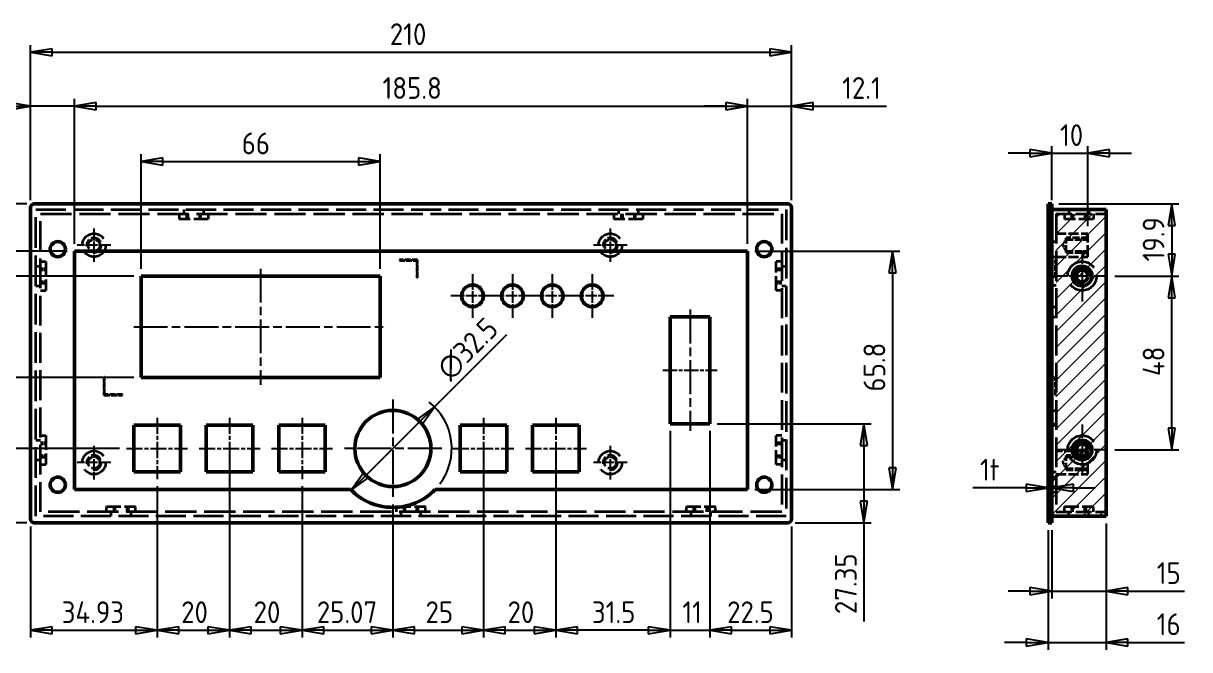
# Model space of a CAD drawing. Header units: millimetres. Extents: x 0 to 840, y 0 to 594.
# Drawn here: x 163.9 to 485.8, y 226.4 to 399.3 of the extents above; entities that cross this region are included whole.
import ezdxf

# ---------------------------------------------------------------- set-up
doc = ezdxf.new("R2010")
doc.units = ezdxf.units.MM
doc.header["$LTSCALE"] = 2
doc.linetypes.add('CHAIN', pattern=[0.3543, 0.2362, -0.0295, 0.0591, -0.0295])
doc.linetypes.add('DASHED', pattern=[0.2067, 0.1654, -0.0413])
doc.layers.get('0').update_dxf_attribs({"lineweight": 25})
for name, color, linetype, lineweight in [('가려진 것(ISO)', 5, 'DASHED', 35), ('가시적인 것(ISO)', 7, 'Continuous', 50), ('가시적인 좁은 것(ISO)', 1, 'Continuous', 35), ('스케치 형상(ISO)', 7, 'Continuous', 25), ('중심 표식(ISO)', 1, 'Continuous', 25), ('중심선(ISO)', 1, 'Continuous', 25), ('치수(ISO)', 7, 'Continuous', 25), ('해치(ISO)', 1, 'Continuous', 18)]:
    doc.layers.add(name, color=color, linetype=linetype, lineweight=lineweight)
doc.styles.add('ISO ProportionalPSTEK', font='isocp.shx')
doc.dimstyles.new('PSTEK', dxfattribs={"dimscale": 2, "dimtxt": 3, "dimasz": 3, "dimexe": 1, "dimexo": 1, "dimgap": 1, "dimtad": 1, "dimrnd": 1e-08, "dimdsep": 46, "dimtxsty": 'ISO ProportionalPSTEK', "dimblk": 'Filled-1', "dimcen": 0.09, "dimdle": 10, "dimclrd": 3, "dimclre": 3, "dimclrt": 1, "dimadec": 1, "dimazin": 2, "dimtfac": 1, "dimtmove": 0, "dimatfit": 3, "dimfxl": 0, "dimtolj": 1, "dimlwd": -1, "dimlwe": -1, "dimarcsym": 0})

# ---------------------------------------------------------------- blocks, each defined once
blk = doc.blocks.new('Filled-1')
at = {"color": 0}
for p, q in [((0, 0), (-1, 0.167)), ((-1, 0.167), (-1, -0.167)), ((-1, 0), (0, 0)), ((-1, -0.167), (0, 0))]:
    blk.add_line(p, q, dxfattribs=at)
at = {"color": 0, "flags": 128}
blk.add_lwpolyline([(-1, -0.167), (0, 0)], dxfattribs=at)
at = {"color": 0}
blk.add_solid([(-1, -0.167), (0, 0), (-1, 0.167), (-1, -0.167)], dxfattribs=at)
blk = doc.blocks.new('*D15')
at = {"layer": 'Defpoints', "color": 0}
for p in [(375.93, 391.26), (165.93, 348.42), (375.93, 348.42)]:
    blk.add_point(p, dxfattribs=at)
at = {"layer": '치수(ISO)', "color": 3}
for p, q in [((165.93, 350.42), (165.93, 393.26)), ((375.93, 350.42), (375.93, 393.26)), ((171.93, 391.26), (369.93, 391.26))]:
    blk.add_line(p, q, dxfattribs=at)
at = {"layer": '치수(ISO)', "color": 3, "xscale": 6, "yscale": 6, "zscale": 6, "rotation": 180}
blk.add_blockref('Filled-1', (165.93, 391.26), dxfattribs=at)
at = {"layer": '치수(ISO)', "color": 3, "xscale": 6, "yscale": 6, "zscale": 6}
blk.add_blockref('Filled-1', (375.93, 391.26), dxfattribs=at)
at = {"layer": '치수(ISO)', "color": 1, "insert": (265.1, 399.26), "char_height": 6, "attachment_point": 1, "style": 'ISO ProportionalPSTEK'}
blk.add_mtext('\\A1;210', dxfattribs=at)
blk = doc.blocks.new('*D16')
at = {"layer": 'Defpoints', "color": 0}
for p in [(363.83, 376.42), (178.03, 336.42), (363.83, 336.42)]:
    blk.add_point(p, dxfattribs=at)
at = {"layer": '치수(ISO)', "color": 3}
for p, q in [((178.03, 338.42), (178.03, 378.42)), ((363.83, 338.42), (363.83, 378.42)), ((184.03, 376.42), (357.83, 376.42))]:
    blk.add_line(p, q, dxfattribs=at)
at = {"layer": '치수(ISO)', "color": 3, "xscale": 6, "yscale": 6, "zscale": 6, "rotation": 180}
blk.add_blockref('Filled-1', (178.03, 376.42), dxfattribs=at)
at = {"layer": '치수(ISO)', "color": 3, "xscale": 6, "yscale": 6, "zscale": 6}
blk.add_blockref('Filled-1', (363.83, 376.42), dxfattribs=at)
at = {"layer": '치수(ISO)', "color": 1, "insert": (263.08, 384.42), "char_height": 6, "attachment_point": 1, "style": 'ISO ProportionalPSTEK'}
blk.add_mtext('\\A1;185.8', dxfattribs=at)
blk = doc.blocks.new('*D17')
at = {"layer": 'Defpoints', "color": 0}
for p in [(363.83, 336.42), (363.83, 270.62), (403.83, 270.62)]:
    blk.add_point(p, dxfattribs=at)
at = {"layer": '치수(ISO)', "color": 3}
for p, q in [((365.83, 336.42), (405.83, 336.42)), ((403.83, 330.42), (403.83, 276.62)), ((365.83, 270.62), (405.83, 270.62))]:
    blk.add_line(p, q, dxfattribs=at)
at = {"layer": '치수(ISO)', "color": 3, "xscale": 6, "yscale": 6, "zscale": 6}
for p, rotation in [((403.83, 336.42), 90), ((403.83, 270.62), 270)]:
    blk.add_blockref('Filled-1', p, dxfattribs=dict(at, rotation=rotation))
at = {"layer": '치수(ISO)', "color": 1, "insert": (395.83, 297.64), "char_height": 6, "attachment_point": 1, "rotation": 90, "style": 'ISO ProportionalPSTEK'}
blk.add_mtext('\\A1;65.8', dxfattribs=at)
blk = doc.blocks.new('*D18')
at = {"layer": 'Defpoints', "color": 0}
for p in [(262.43, 361.12), (196.43, 329.52), (262.43, 329.52)]:
    blk.add_point(p, dxfattribs=at)
at = {"layer": '치수(ISO)', "color": 3}
for p, q in [((196.43, 331.52), (196.43, 363.12)), ((202.43, 361.12), (256.43, 361.12)), ((262.43, 331.52), (262.43, 363.12))]:
    blk.add_line(p, q, dxfattribs=at)
at = {"layer": '치수(ISO)', "color": 3, "xscale": 6, "yscale": 6, "zscale": 6, "rotation": 180}
blk.add_blockref('Filled-1', (196.43, 361.12), dxfattribs=at)
at = {"layer": '치수(ISO)', "color": 3, "xscale": 6, "yscale": 6, "zscale": 6}
blk.add_blockref('Filled-1', (262.43, 361.12), dxfattribs=at)
at = {"layer": '치수(ISO)', "color": 1, "insert": (224.21, 369.12), "char_height": 6, "attachment_point": 1, "style": 'ISO ProportionalPSTEK'}
blk.add_mtext('\\A1;66', dxfattribs=at)
blk = doc.blocks.new('*D19')
at = {"layer": 'Defpoints', "color": 0}
for p in [(196.43, 329.52), (149.06, 301.52), (196.43, 301.52)]:
    blk.add_point(p, dxfattribs=at)
at = {"layer": '치수(ISO)', "color": 3}
for p, q in [((194.43, 329.52), (147.06, 329.52)), ((149.06, 323.52), (149.06, 307.52)), ((194.43, 301.52), (147.06, 301.52))]:
    blk.add_line(p, q, dxfattribs=at)
at = {"layer": '치수(ISO)', "color": 3, "xscale": 6, "yscale": 6, "zscale": 6}
for p, rotation in [((149.06, 329.52), 90), ((149.06, 301.52), 270)]:
    blk.add_blockref('Filled-1', p, dxfattribs=dict(at, rotation=rotation))
at = {"layer": '치수(ISO)', "color": 1, "insert": (141.06, 312.15), "char_height": 6, "attachment_point": 1, "rotation": 90, "style": 'ISO ProportionalPSTEK'}
blk.add_mtext('\\A1;28', dxfattribs=at)
blk = doc.blocks.new('*D20')
at = {"layer": 'Defpoints', "color": 0}
for p in [(149.32, 336.42), (178.03, 336.42), (196.43, 329.52)]:
    blk.add_point(p, dxfattribs=at)
at = {"layer": '치수(ISO)', "color": 3}
for p, q in [((149.32, 342.42), (149.32, 348.42)), ((176.03, 336.42), (147.32, 336.42)), ((149.32, 329.52), (149.32, 336.42)), ((194.43, 329.52), (147.32, 329.52)), ((149.32, 323.52), (149.32, 317.52))]:
    blk.add_line(p, q, dxfattribs=at)
at = {"layer": '치수(ISO)', "color": 3, "xscale": 6, "yscale": 6, "zscale": 6}
for p, rotation in [((149.32, 336.42), 270), ((149.32, 329.52), 90)]:
    blk.add_blockref('Filled-1', p, dxfattribs=dict(at, rotation=rotation))
at = {"layer": '치수(ISO)', "color": 1, "insert": (141.32, 328.38), "char_height": 6, "attachment_point": 1, "rotation": 90, "style": 'ISO ProportionalPSTEK'}
blk.add_mtext('\\A1;6.9', dxfattribs=at)
blk = doc.blocks.new('*D21')
at = {"layer": 'Defpoints', "color": 0}
for p in [(149.32, 349.42), (166.93, 349.42), (178.03, 336.42)]:
    blk.add_point(p, dxfattribs=at)
at = {"layer": '치수(ISO)', "color": 3}
for p, q in [((149.32, 355.42), (149.32, 371.07)), ((164.93, 349.42), (147.32, 349.42)), ((149.32, 336.42), (149.32, 349.42)), ((176.03, 336.42), (147.32, 336.42)), ((149.32, 330.42), (149.32, 324.42))]:
    blk.add_line(p, q, dxfattribs=at)
at = {"layer": '치수(ISO)', "color": 3, "xscale": 6, "yscale": 6, "zscale": 6}
for p, rotation in [((149.32, 349.42), 270), ((149.32, 336.42), 90)]:
    blk.add_blockref('Filled-1', p, dxfattribs=dict(at, rotation=rotation))
at = {"layer": '치수(ISO)', "color": 1, "insert": (141.32, 363.42), "char_height": 6, "attachment_point": 1, "rotation": 90, "style": 'ISO ProportionalPSTEK'}
blk.add_mtext('\\A1;13', dxfattribs=at)
blk = doc.blocks.new('*D22')
at = {"layer": 'Defpoints', "color": 0}
for p in [(375.93, 376.42), (375.93, 348.42), (363.83, 336.42)]:
    blk.add_point(p, dxfattribs=at)
at = {"layer": '치수(ISO)', "color": 3}
for p, q in [((363.83, 338.42), (363.83, 378.42)), ((375.93, 350.42), (375.93, 378.42)), ((357.83, 376.42), (351.83, 376.42)), ((363.83, 376.42), (375.93, 376.42)), ((381.93, 376.42), (402.13, 376.42))]:
    blk.add_line(p, q, dxfattribs=at)
at = {"layer": '치수(ISO)', "color": 3, "xscale": 6, "yscale": 6, "zscale": 6}
blk.add_blockref('Filled-1', (363.83, 376.42), dxfattribs=at)
at = {"layer": '치수(ISO)', "color": 3, "xscale": 6, "yscale": 6, "zscale": 6, "rotation": 180}
blk.add_blockref('Filled-1', (375.93, 376.42), dxfattribs=at)
at = {"layer": '치수(ISO)', "color": 1, "insert": (389.93, 384.42), "char_height": 6, "attachment_point": 1, "style": 'ISO ProportionalPSTEK'}
blk.add_mtext('\\A1;12.1', dxfattribs=at)
blk = doc.blocks.new('*D23')
at = {"layer": 'Defpoints', "color": 0}
for p in [(165.93, 376.42), (165.93, 348.42), (178.03, 336.42)]:
    blk.add_point(p, dxfattribs=at)
at = {"layer": '치수(ISO)', "color": 3}
for p, q in [((165.93, 350.42), (165.93, 378.42)), ((178.03, 338.42), (178.03, 378.42)), ((159.93, 376.42), (139.73, 376.42)), ((178.03, 376.42), (165.93, 376.42)), ((184.03, 376.42), (190.03, 376.42))]:
    blk.add_line(p, q, dxfattribs=at)
at = {"layer": '치수(ISO)', "color": 3, "xscale": 6, "yscale": 6, "zscale": 6}
blk.add_blockref('Filled-1', (165.93, 376.42), dxfattribs=at)
at = {"layer": '치수(ISO)', "color": 3, "xscale": 6, "yscale": 6, "zscale": 6, "rotation": 180}
blk.add_blockref('Filled-1', (178.03, 376.42), dxfattribs=at)
at = {"layer": '치수(ISO)', "color": 1, "insert": (141.73, 384.42), "char_height": 6, "attachment_point": 1, "style": 'ISO ProportionalPSTEK'}
blk.add_mtext('\\A1;12.1', dxfattribs=at)
blk = doc.blocks.new('*D24')
at = {"layer": 'Defpoints', "color": 0}
for p in [(342.43, 288.77), (353.43, 288.77), (353.43, 231.74)]:
    blk.add_point(p, dxfattribs=at)
at = {"layer": '치수(ISO)', "color": 3}
for p, q in [((342.43, 286.77), (342.43, 229.74)), ((353.43, 286.77), (353.43, 229.74)), ((336.43, 231.74), (330.43, 231.74)), ((342.43, 231.74), (353.43, 231.74)), ((359.43, 231.74), (365.43, 231.74))]:
    blk.add_line(p, q, dxfattribs=at)
at = {"layer": '치수(ISO)', "color": 3, "xscale": 6, "yscale": 6, "zscale": 6}
blk.add_blockref('Filled-1', (342.43, 231.74), dxfattribs=at)
at = {"layer": '치수(ISO)', "color": 3, "xscale": 6, "yscale": 6, "zscale": 6, "rotation": 180}
blk.add_blockref('Filled-1', (353.43, 231.74), dxfattribs=at)
at = {"layer": '치수(ISO)', "color": 1, "insert": (345.83, 239.74), "char_height": 6, "attachment_point": 1, "style": 'ISO ProportionalPSTEK'}
blk.add_mtext('\\A1;11', dxfattribs=at)
blk = doc.blocks.new('*D25')
at = {"layer": 'Defpoints', "color": 0}
for p in [(353.43, 288.77), (375.93, 262.42), (375.93, 231.74)]:
    blk.add_point(p, dxfattribs=at)
at = {"layer": '치수(ISO)', "color": 3}
for p, q in [((353.43, 286.77), (353.43, 229.74)), ((375.93, 260.42), (375.93, 229.74)), ((359.43, 231.74), (369.93, 231.74))]:
    blk.add_line(p, q, dxfattribs=at)
at = {"layer": '치수(ISO)', "color": 3, "xscale": 6, "yscale": 6, "zscale": 6, "rotation": 180}
blk.add_blockref('Filled-1', (353.43, 231.74), dxfattribs=at)
at = {"layer": '치수(ISO)', "color": 3, "xscale": 6, "yscale": 6, "zscale": 6}
blk.add_blockref('Filled-1', (375.93, 231.74), dxfattribs=at)
at = {"layer": '치수(ISO)', "color": 1, "insert": (358.18, 239.74), "char_height": 6, "attachment_point": 1, "style": 'ISO ProportionalPSTEK'}
blk.add_mtext('\\A1;22.5', dxfattribs=at)
blk = doc.blocks.new('*D26')
at = {"layer": 'Defpoints', "color": 0}
for p in [(353.43, 288.77), (374.93, 261.42), (395.94, 261.42)]:
    blk.add_point(p, dxfattribs=at)
at = {"layer": '치수(ISO)', "color": 3}
for p, q in [((355.43, 288.77), (397.94, 288.77)), ((395.94, 282.77), (395.94, 267.42)), ((376.93, 261.42), (397.94, 261.42)), ((395.94, 261.42), (395.94, 234.22))]:
    blk.add_line(p, q, dxfattribs=at)
at = {"layer": '치수(ISO)', "color": 3, "xscale": 6, "yscale": 6, "zscale": 6}
for p, rotation in [((395.94, 288.77), 90), ((395.94, 261.42), 270)]:
    blk.add_blockref('Filled-1', p, dxfattribs=dict(at, rotation=rotation))
at = {"layer": '치수(ISO)', "color": 1, "insert": (387.94, 236.22), "char_height": 6, "attachment_point": 1, "rotation": 90, "style": 'ISO ProportionalPSTEK'}
blk.add_mtext('\\A1;27.35', dxfattribs=at)
blk = doc.blocks.new('*D27')
at = {"layer": 'Defpoints', "color": 0}
for p in [(200.86, 273.5), (165.93, 262.42), (200.86, 231.74)]:
    blk.add_point(p, dxfattribs=at)
at = {"layer": '치수(ISO)', "color": 3}
for p, q in [((200.86, 271.5), (200.86, 229.74)), ((165.93, 260.42), (165.93, 229.74)), ((171.93, 231.74), (194.86, 231.74))]:
    blk.add_line(p, q, dxfattribs=at)
at = {"layer": '치수(ISO)', "color": 3, "xscale": 6, "yscale": 6, "zscale": 6, "rotation": 180}
blk.add_blockref('Filled-1', (165.93, 231.74), dxfattribs=at)
at = {"layer": '치수(ISO)', "color": 3, "xscale": 6, "yscale": 6, "zscale": 6}
blk.add_blockref('Filled-1', (200.86, 231.74), dxfattribs=at)
at = {"layer": '치수(ISO)', "color": 1, "insert": (174.54, 239.74), "char_height": 6, "attachment_point": 1, "style": 'ISO ProportionalPSTEK'}
blk.add_mtext('\\A1;34.93', dxfattribs=at)
blk = doc.blocks.new('*D28')
at = {"layer": 'Defpoints', "color": 0}
for p in [(220.86, 281.92), (200.86, 273.5), (220.86, 231.74)]:
    blk.add_point(p, dxfattribs=at)
at = {"layer": '치수(ISO)', "color": 3}
for p, q in [((220.86, 279.92), (220.86, 229.74)), ((200.86, 271.5), (200.86, 229.74)), ((206.86, 231.74), (214.86, 231.74))]:
    blk.add_line(p, q, dxfattribs=at)
at = {"layer": '치수(ISO)', "color": 3, "xscale": 6, "yscale": 6, "zscale": 6, "rotation": 180}
blk.add_blockref('Filled-1', (200.86, 231.74), dxfattribs=at)
at = {"layer": '치수(ISO)', "color": 3, "xscale": 6, "yscale": 6, "zscale": 6}
blk.add_blockref('Filled-1', (220.86, 231.74), dxfattribs=at)
at = {"layer": '치수(ISO)', "color": 1, "insert": (207.51, 239.74), "char_height": 6, "attachment_point": 1, "style": 'ISO ProportionalPSTEK'}
blk.add_mtext('\\A1;20', dxfattribs=at)
blk = doc.blocks.new('*D29')
at = {"layer": 'Defpoints', "color": 0}
for p in [(220.86, 281.92), (240.86, 273.5), (240.86, 231.74)]:
    blk.add_point(p, dxfattribs=at)
at = {"layer": '치수(ISO)', "color": 3}
for p, q in [((220.86, 279.92), (220.86, 229.74)), ((240.86, 271.5), (240.86, 229.74)), ((226.86, 231.74), (234.86, 231.74))]:
    blk.add_line(p, q, dxfattribs=at)
at = {"layer": '치수(ISO)', "color": 3, "xscale": 6, "yscale": 6, "zscale": 6, "rotation": 180}
blk.add_blockref('Filled-1', (220.86, 231.74), dxfattribs=at)
at = {"layer": '치수(ISO)', "color": 3, "xscale": 6, "yscale": 6, "zscale": 6}
blk.add_blockref('Filled-1', (240.86, 231.74), dxfattribs=at)
at = {"layer": '치수(ISO)', "color": 1, "insert": (227.51, 239.74), "char_height": 6, "attachment_point": 1, "style": 'ISO ProportionalPSTEK'}
blk.add_mtext('\\A1;20', dxfattribs=at)
blk = doc.blocks.new('*D30')
at = {"layer": 'Defpoints', "color": 0}
for p in [(240.86, 273.5), (265.93, 268.42), (265.93, 231.74)]:
    blk.add_point(p, dxfattribs=at)
at = {"layer": '치수(ISO)', "color": 3}
for p, q in [((240.86, 271.5), (240.86, 229.74)), ((265.93, 266.42), (265.93, 229.74)), ((246.86, 231.74), (259.93, 231.74))]:
    blk.add_line(p, q, dxfattribs=at)
at = {"layer": '치수(ISO)', "color": 3, "xscale": 6, "yscale": 6, "zscale": 6, "rotation": 180}
blk.add_blockref('Filled-1', (240.86, 231.74), dxfattribs=at)
at = {"layer": '치수(ISO)', "color": 3, "xscale": 6, "yscale": 6, "zscale": 6}
blk.add_blockref('Filled-1', (265.93, 231.74), dxfattribs=at)
at = {"layer": '치수(ISO)', "color": 1, "insert": (244.94, 239.74), "char_height": 6, "attachment_point": 1, "style": 'ISO ProportionalPSTEK'}
blk.add_mtext('\\A1;25.07', dxfattribs=at)
blk = doc.blocks.new('*D31')
at = {"layer": 'Defpoints', "color": 0}
for p in [(290.93, 281.92), (265.93, 268.42), (290.93, 231.74)]:
    blk.add_point(p, dxfattribs=at)
at = {"layer": '치수(ISO)', "color": 3}
for p, q in [((290.93, 279.92), (290.93, 229.74)), ((265.93, 266.42), (265.93, 229.74)), ((271.93, 231.74), (284.93, 231.74))]:
    blk.add_line(p, q, dxfattribs=at)
at = {"layer": '치수(ISO)', "color": 3, "xscale": 6, "yscale": 6, "zscale": 6, "rotation": 180}
blk.add_blockref('Filled-1', (265.93, 231.74), dxfattribs=at)
at = {"layer": '치수(ISO)', "color": 3, "xscale": 6, "yscale": 6, "zscale": 6}
blk.add_blockref('Filled-1', (290.93, 231.74), dxfattribs=at)
at = {"layer": '치수(ISO)', "color": 1, "insert": (274.95, 239.74), "char_height": 6, "attachment_point": 1, "style": 'ISO ProportionalPSTEK'}
blk.add_mtext('\\A1;25', dxfattribs=at)
blk = doc.blocks.new('*D32')
at = {"layer": 'Defpoints', "color": 0}
for p in [(290.93, 281.92), (310.93, 281.92), (310.93, 231.74)]:
    blk.add_point(p, dxfattribs=at)
at = {"layer": '치수(ISO)', "color": 3}
for p, q in [((290.93, 279.92), (290.93, 229.74)), ((310.93, 279.92), (310.93, 229.74)), ((296.93, 231.74), (304.93, 231.74))]:
    blk.add_line(p, q, dxfattribs=at)
at = {"layer": '치수(ISO)', "color": 3, "xscale": 6, "yscale": 6, "zscale": 6, "rotation": 180}
blk.add_blockref('Filled-1', (290.93, 231.74), dxfattribs=at)
at = {"layer": '치수(ISO)', "color": 3, "xscale": 6, "yscale": 6, "zscale": 6}
blk.add_blockref('Filled-1', (310.93, 231.74), dxfattribs=at)
at = {"layer": '치수(ISO)', "color": 1, "insert": (297.58, 239.74), "char_height": 6, "attachment_point": 1, "style": 'ISO ProportionalPSTEK'}
blk.add_mtext('\\A1;20', dxfattribs=at)
blk = doc.blocks.new('*D33')
at = {"layer": 'Defpoints', "color": 0}
for p in [(149.06, 281.92), (192.44, 281.92), (166.93, 261.42)]:
    blk.add_point(p, dxfattribs=at)
at = {"layer": '치수(ISO)', "color": 3}
for p, q in [((190.44, 281.92), (147.06, 281.92)), ((149.06, 267.42), (149.06, 275.92)), ((164.93, 261.42), (147.06, 261.42))]:
    blk.add_line(p, q, dxfattribs=at)
at = {"layer": '치수(ISO)', "color": 3, "xscale": 6, "yscale": 6, "zscale": 6}
for p, rotation in [((149.06, 281.92), 90), ((149.06, 261.42), 270)]:
    blk.add_blockref('Filled-1', p, dxfattribs=dict(at, rotation=rotation))
at = {"layer": '치수(ISO)', "color": 1, "insert": (141.06, 265.17), "char_height": 6, "attachment_point": 1, "rotation": 90, "style": 'ISO ProportionalPSTEK'}
blk.add_mtext('\\A1;20.5', dxfattribs=at)
blk = doc.blocks.new('*D52')
at = {"layer": 'Defpoints', "color": 0}
for p in [(457.75, 363.4), (447.75, 348.42), (457.75, 341.25)]:
    blk.add_point(p, dxfattribs=at)
at = {"layer": '치수(ISO)', "color": 3}
for p, q in [((447.75, 350.42), (447.75, 365.4)), ((457.75, 343.25), (457.75, 365.4)), ((441.75, 363.4), (435.75, 363.4)), ((447.75, 363.4), (457.75, 363.4)), ((463.75, 363.4), (469.75, 363.4))]:
    blk.add_line(p, q, dxfattribs=at)
at = {"layer": '치수(ISO)', "color": 3, "xscale": 6, "yscale": 6, "zscale": 6}
blk.add_blockref('Filled-1', (447.75, 363.4), dxfattribs=at)
at = {"layer": '치수(ISO)', "color": 3, "xscale": 6, "yscale": 6, "zscale": 6, "rotation": 180}
blk.add_blockref('Filled-1', (457.75, 363.4), dxfattribs=at)
at = {"layer": '치수(ISO)', "color": 1, "insert": (450.05, 371.4), "char_height": 6, "attachment_point": 1, "style": 'ISO ProportionalPSTEK'}
blk.add_mtext('\\A1;10', dxfattribs=at)
blk = doc.blocks.new('*D53')
at = {"layer": 'Defpoints', "color": 0}
for p in [(342.43, 288.77), (310.93, 273.5), (310.93, 231.74)]:
    blk.add_point(p, dxfattribs=at)
at = {"layer": '치수(ISO)', "color": 3}
for p, q in [((342.43, 286.77), (342.43, 229.74)), ((310.93, 271.5), (310.93, 229.74)), ((336.43, 231.74), (316.93, 231.74))]:
    blk.add_line(p, q, dxfattribs=at)
at = {"layer": '치수(ISO)', "color": 3, "xscale": 6, "yscale": 6, "zscale": 6, "rotation": 180}
blk.add_blockref('Filled-1', (310.93, 231.74), dxfattribs=at)
at = {"layer": '치수(ISO)', "color": 3, "xscale": 6, "yscale": 6, "zscale": 6}
blk.add_blockref('Filled-1', (342.43, 231.74), dxfattribs=at)
at = {"layer": '치수(ISO)', "color": 1, "insert": (320.86, 239.74), "char_height": 6, "attachment_point": 1, "style": 'ISO ProportionalPSTEK'}
blk.add_mtext('\\A1;31.5', dxfattribs=at)
blk = doc.blocks.new('*D54')
at = {"layer": 'Defpoints', "color": 0}
for p in [(277.42, 293.41), (254.44, 270.43)]:
    blk.add_point(p, dxfattribs=at)
at = {"layer": '치수(ISO)', "color": 3}
for p, q in [((277.42, 293.41), (297.4, 313.39)), ((258.69, 274.67), (273.18, 289.17))]:
    blk.add_line(p, q, dxfattribs=at)
blk.add_arc((265.93, 281.92), 16.25, 322.9939, 52.0518, dxfattribs=at)
at = {"layer": '치수(ISO)', "color": 3, "xscale": 6, "yscale": 6, "zscale": 6}
for p, rotation in [((277.42, 293.41), 44.99999999999165), ((254.44, 270.43), 224.9999999999916)]:
    blk.add_blockref('Filled-1', p, dxfattribs=dict(at, rotation=rotation))
at = {"layer": '치수(ISO)', "color": 1, "insert": (277.42, 304.73), "char_height": 6, "attachment_point": 1, "rotation": 45, "style": 'ISO ProportionalPSTEK'}
blk.add_mtext('\\A1;∅32.5', dxfattribs=at)
blk = doc.blocks.new('*D55')
at = {"layer": 'Defpoints', "color": 0}
for p in [(447.75, 271.07), (446.75, 262.42), (447.75, 262.42)]:
    blk.add_point(p, dxfattribs=at)
at = {"layer": '치수(ISO)', "color": 3}
for p, q in [((440.75, 271.07), (425.95, 271.07)), ((446.75, 264.42), (446.75, 273.07)), ((447.75, 271.07), (446.75, 271.07)), ((447.75, 264.42), (447.75, 273.07)), ((453.75, 271.07), (459.75, 271.07))]:
    blk.add_line(p, q, dxfattribs=at)
at = {"layer": '치수(ISO)', "color": 3, "xscale": 6, "yscale": 6, "zscale": 6}
blk.add_blockref('Filled-1', (446.75, 271.07), dxfattribs=at)
at = {"layer": '치수(ISO)', "color": 3, "xscale": 6, "yscale": 6, "zscale": 6, "rotation": 180}
blk.add_blockref('Filled-1', (447.75, 271.07), dxfattribs=at)
at = {"layer": '치수(ISO)', "color": 1, "insert": (427.95, 279.07), "char_height": 6, "attachment_point": 1, "style": 'ISO ProportionalPSTEK'}
blk.add_mtext('\\A1;1t', dxfattribs=at)
blk = doc.blocks.new('*D56')
at = {"layer": 'Defpoints', "color": 0}
for p in [(446.75, 261.42), (462.75, 263.22), (446.75, 228.4)]:
    blk.add_point(p, dxfattribs=at)
at = {"layer": '치수(ISO)', "color": 3}
for p, q in [((462.75, 261.22), (462.75, 226.4)), ((446.75, 259.42), (446.75, 226.4)), ((440.75, 228.4), (434.75, 228.4)), ((446.75, 228.4), (462.75, 228.4)), ((468.75, 228.4), (484.45, 228.4))]:
    blk.add_line(p, q, dxfattribs=at)
at = {"layer": '치수(ISO)', "color": 3, "xscale": 6, "yscale": 6, "zscale": 6}
blk.add_blockref('Filled-1', (446.75, 228.4), dxfattribs=at)
at = {"layer": '치수(ISO)', "color": 3, "xscale": 6, "yscale": 6, "zscale": 6, "rotation": 180}
blk.add_blockref('Filled-1', (462.75, 228.4), dxfattribs=at)
at = {"layer": '치수(ISO)', "color": 1, "insert": (476.75, 236.4), "char_height": 6, "attachment_point": 1, "style": 'ISO ProportionalPSTEK'}
blk.add_mtext('\\A1;16', dxfattribs=at)
blk = doc.blocks.new('*D57')
at = {"layer": 'Defpoints', "color": 0}
for p in [(447.75, 261.42), (462.75, 263.22), (462.75, 242.53)]:
    blk.add_point(p, dxfattribs=at)
at = {"layer": '치수(ISO)', "color": 3}
for p, q in [((462.75, 261.22), (462.75, 240.53)), ((447.75, 259.42), (447.75, 240.53)), ((441.75, 242.53), (435.75, 242.53)), ((447.75, 242.53), (462.75, 242.53)), ((468.75, 242.53), (484.4, 242.53))]:
    blk.add_line(p, q, dxfattribs=at)
at = {"layer": '치수(ISO)', "color": 3, "xscale": 6, "yscale": 6, "zscale": 6}
blk.add_blockref('Filled-1', (447.75, 242.53), dxfattribs=at)
at = {"layer": '치수(ISO)', "color": 3, "xscale": 6, "yscale": 6, "zscale": 6, "rotation": 180}
blk.add_blockref('Filled-1', (462.75, 242.53), dxfattribs=at)
at = {"layer": '치수(ISO)', "color": 1, "insert": (476.75, 250.53), "char_height": 6, "attachment_point": 1, "style": 'ISO ProportionalPSTEK'}
blk.add_mtext('\\A1;15', dxfattribs=at)
blk = doc.blocks.new('*D58')
at = {"layer": 'Defpoints', "color": 0}
for p in [(463.15, 329.52), (480.87, 329.52), (463.15, 281.52)]:
    blk.add_point(p, dxfattribs=at)
at = {"layer": '치수(ISO)', "color": 3}
for p, q in [((465.15, 329.52), (482.87, 329.52)), ((480.87, 287.52), (480.87, 323.52)), ((465.15, 281.52), (482.87, 281.52))]:
    blk.add_line(p, q, dxfattribs=at)
at = {"layer": '치수(ISO)', "color": 3, "xscale": 6, "yscale": 6, "zscale": 6}
for p, rotation in [((480.87, 329.52), 90), ((480.87, 281.52), 270)]:
    blk.add_blockref('Filled-1', p, dxfattribs=dict(at, rotation=rotation))
at = {"layer": '치수(ISO)', "color": 1, "insert": (472.87, 301.92), "char_height": 6, "attachment_point": 1, "rotation": 90, "style": 'ISO ProportionalPSTEK'}
blk.add_mtext('\\A1;48', dxfattribs=at)
blk = doc.blocks.new('*D59')
at = {"layer": 'Defpoints', "color": 0}
for p in [(447.75, 349.42), (463.15, 329.52), (480.87, 329.52)]:
    blk.add_point(p, dxfattribs=at)
at = {"layer": '치수(ISO)', "color": 3}
for p, q in [((449.75, 349.42), (482.87, 349.42)), ((480.87, 343.42), (480.87, 335.52)), ((465.15, 329.52), (482.87, 329.52))]:
    blk.add_line(p, q, dxfattribs=at)
at = {"layer": '치수(ISO)', "color": 3, "xscale": 6, "yscale": 6, "zscale": 6}
for p, rotation in [((480.87, 349.42), 90), ((480.87, 329.52), 270)]:
    blk.add_blockref('Filled-1', p, dxfattribs=dict(at, rotation=rotation))
at = {"layer": '치수(ISO)', "color": 1, "insert": (472.87, 333.55), "char_height": 6, "attachment_point": 1, "rotation": 90, "style": 'ISO ProportionalPSTEK'}
blk.add_mtext('\\A1;19.9', dxfattribs=at)

msp = doc.modelspace()

# ---------------------------------------------------------------- hatches: boundary and pattern name
at = {"layer": '해치(ISO)'}
h = msp.add_hatch(dxfattribs=at)
h.set_pattern_fill('ANSI31', color=256, scale=25.4, style=0)
h.set_pattern_definition([(45, (0, 0), (-2.245064, 2.245064), [])])
h.paths.add_polyline_path([(462.7501, 263.2225), (462.7501, 346.7225), (448.9501, 346.7225), (448.9501, 275.4975), (447.7501, 275.4975), (447.7501, 263.2225)])

# ---------------------------------------------------------------- linework, layer by layer
at = {"layer": '가려진 것(ISO)', "ltscale": 25.036285}
for p, q in [((167.434, 347.9225), (374.434, 347.9225)), ((374.434, 263.2225), (167.434, 263.2225))]:
    msp.add_line(p, q, dxfattribs=at)
at = {"layer": '가려진 것(ISO)', "ltscale": 25.610788}
for p, q in [((167.434, 263.2225), (167.434, 347.9225)), ((374.434, 347.9225), (374.434, 263.2225))]:
    msp.add_line(p, q, dxfattribs=at)
at = {"layer": '가려진 것(ISO)', "ltscale": 1.142718}
for p, q in [((208.209, 347.9225), (208.209, 346.7225)), ((213.659, 347.9225), (213.659, 346.7225)), ((328.209, 347.9225), (328.209, 346.7225)), ((333.659, 347.9225), (333.659, 346.7225)), ((452.5251, 347.9225), (452.5251, 346.7225)), ((457.9751, 347.9225), (457.9751, 346.7225)), ((167.434, 332.2225), (168.634, 332.2225)), ((373.234, 332.2225), (374.434, 332.2225)), ((447.7501, 329.5225), (448.9501, 329.5225)), ((167.434, 326.8225), (168.634, 326.8225)), ((373.234, 326.8225), (374.434, 326.8225)), ((447.7501, 327.0225), (448.9501, 327.0225)), ((447.7501, 321.0225), (448.9501, 321.0225)), ((447.7501, 318.2725), (448.9501, 318.2725)), ((447.7501, 301.5225), (448.9501, 301.5225)), ((447.7501, 292.4225), (448.9501, 292.4225)), ((447.7501, 288.7725), (448.9501, 288.7725)), ((447.7501, 288.3475), (448.9501, 288.3475)), ((167.434, 284.2225), (168.634, 284.2225)), ((373.234, 284.2225), (374.434, 284.2225)), ((167.434, 278.8225), (168.634, 278.8225)), ((373.234, 278.8225), (374.434, 278.8225)), ((447.7501, 275.4975), (448.9501, 275.4975)), ((447.7501, 271.4225), (448.9501, 271.4225)), ((188.209, 263.2225), (188.209, 264.4225)), ((193.659, 263.2225), (193.659, 264.4225)), ((268.209, 263.2225), (268.209, 264.4225)), ((273.659, 263.2225), (273.659, 264.4225)), ((348.209, 263.2225), (348.209, 264.4225)), ((353.659, 263.2225), (353.659, 264.4225)), ((452.5251, 263.2225), (452.5251, 264.4225)), ((457.9751, 263.2225), (457.9751, 264.4225))]:
    msp.add_line(p, q, dxfattribs=at)
at = {"layer": '가려진 것(ISO)', "ltscale": 26.048429}
for p, q in [((168.634, 346.7225), (373.234, 346.7225)), ((373.234, 264.4225), (168.634, 264.4225))]:
    msp.add_line(p, q, dxfattribs=at)
at = {"layer": '가려진 것(ISO)', "ltscale": 24.885099}
for p, q in [((168.634, 264.4225), (168.634, 346.7225)), ((373.234, 346.7225), (373.234, 264.4225)), ((448.9501, 346.7225), (448.9501, 264.4225))]:
    msp.add_line(p, q, dxfattribs=at)
at = {"layer": '가려진 것(ISO)', "ltscale": 1.428422}
for p, q in [((206.934, 346.7225), (206.934, 345.2225)), ((208.934, 346.7225), (208.934, 345.2225)), ((209.313, 346.7225), (209.313, 345.2225)), ((212.555, 346.7225), (212.555, 345.2225)), ((212.934, 345.2225), (212.934, 346.7225)), ((214.934, 346.7225), (214.934, 345.2225)), ((326.934, 346.7225), (326.934, 345.2225)), ((328.934, 346.7225), (328.934, 345.2225)), ((329.313, 346.7225), (329.313, 345.2225)), ((332.555, 346.7225), (332.555, 345.2225)), ((332.934, 345.2225), (332.934, 346.7225)), ((334.934, 346.7225), (334.934, 345.2225)), ((451.2501, 346.7225), (451.2501, 345.2225)), ((453.2501, 346.7225), (453.2501, 345.2225)), ((453.6291, 346.7225), (453.6291, 345.2225)), ((456.8711, 346.7225), (456.8711, 345.2225)), ((457.2501, 345.2225), (457.2501, 346.7225)), ((459.2501, 346.7225), (459.2501, 345.2225)), ((168.634, 333.5225), (170.134, 333.5225)), ((373.234, 333.5225), (371.734, 333.5225)), ((170.134, 331.5225), (168.634, 331.5225)), ((170.134, 331.1435), (168.634, 331.1435)), ((373.234, 331.5225), (371.734, 331.5225)), ((373.234, 331.1435), (371.734, 331.1435)), ((170.134, 327.9015), (168.634, 327.9015)), ((168.634, 327.5225), (170.134, 327.5225)), ((168.634, 325.5225), (170.134, 325.5225)), ((373.234, 327.9015), (371.734, 327.9015)), ((371.734, 327.5225), (373.234, 327.5225)), ((373.234, 325.5225), (371.734, 325.5225)), ((168.634, 285.5225), (170.134, 285.5225)), ((170.134, 283.5225), (168.634, 283.5225)), ((373.234, 285.5225), (371.734, 285.5225)), ((373.234, 283.5225), (371.734, 283.5225)), ((170.134, 283.1435), (168.634, 283.1435)), ((373.234, 283.1435), (371.734, 283.1435)), ((170.134, 279.9015), (168.634, 279.9015)), ((168.634, 279.5225), (170.134, 279.5225)), ((168.634, 277.5225), (170.134, 277.5225)), ((373.234, 279.9015), (371.734, 279.9015)), ((371.734, 279.5225), (373.234, 279.5225)), ((373.234, 277.5225), (371.734, 277.5225)), ((186.934, 264.4225), (186.934, 265.9225)), ((188.934, 265.9225), (188.934, 264.4225)), ((189.313, 264.4225), (189.313, 265.9225)), ((192.555, 264.4225), (192.555, 265.9225)), ((192.934, 264.4225), (192.934, 265.9225)), ((194.934, 264.4225), (194.934, 265.9225)), ((266.934, 264.4225), (266.934, 265.9225)), ((268.934, 265.9225), (268.934, 264.4225)), ((269.313, 264.4225), (269.313, 265.9225)), ((272.555, 264.4225), (272.555, 265.9225)), ((272.934, 264.4225), (272.934, 265.9225)), ((274.934, 264.4225), (274.934, 265.9225)), ((346.934, 264.4225), (346.934, 265.9225)), ((348.934, 265.9225), (348.934, 264.4225)), ((349.313, 264.4225), (349.313, 265.9225)), ((352.555, 264.4225), (352.555, 265.9225)), ((352.934, 264.4225), (352.934, 265.9225)), ((354.934, 264.4225), (354.934, 265.9225)), ((451.2501, 264.4225), (451.2501, 265.9225)), ((453.2501, 265.9225), (453.2501, 264.4225)), ((453.6291, 264.4225), (453.6291, 265.9225)), ((456.8711, 264.4225), (456.8711, 265.9225)), ((457.2501, 264.4225), (457.2501, 265.9225)), ((459.2501, 264.4225), (459.2501, 265.9225))]:
    msp.add_line(p, q, dxfattribs=at)
at = {"layer": '가려진 것(ISO)', "ltscale": 11.967462}
for p, q in [((214.934, 345.2225), (206.934, 345.2225)), ((334.934, 345.2225), (326.934, 345.2225)), ((459.2501, 345.2225), (451.2501, 345.2225)), ((170.134, 333.5225), (170.134, 325.5225)), ((371.734, 325.5225), (371.734, 333.5225)), ((170.134, 285.5225), (170.134, 277.5225)), ((371.734, 277.5225), (371.734, 285.5225)), ((186.934, 265.9225), (194.934, 265.9225)), ((266.934, 265.9225), (274.934, 265.9225)), ((346.934, 265.9225), (354.934, 265.9225)), ((451.2501, 265.9225), (459.2501, 265.9225))]:
    msp.add_line(p, q, dxfattribs=at)
at = {"layer": '가려진 것(ISO)', "ltscale": 13.142306}
for p, q in [((448.9501, 346.7225), (462.7501, 346.7225)), ((448.9501, 264.4225), (462.7501, 264.4225))]:
    msp.add_line(p, q, dxfattribs=at)
at = {"layer": '가려진 것(ISO)', "ltscale": 8.380565}
for p, q in [((448.9501, 341.2475), (457.7501, 341.2475)), ((448.9501, 334.7975), (457.7501, 334.7975)), ((448.9501, 274.7975), (457.7501, 274.7975))]:
    msp.add_line(p, q, dxfattribs=at)
at = {"layer": '가려진 것(ISO)', "ltscale": 9.648746}
for p, q in [((457.7501, 334.7975), (457.7501, 341.2475)), ((457.7501, 274.7975), (457.7501, 281.2475))]:
    msp.add_line(p, q, dxfattribs=at)
at = {"layer": '가려진 것(ISO)', "ltscale": 2.095066}
for p, q in [((446.7501, 339.0225), (448.9501, 339.0225)), ((446.7501, 334.8225), (448.9501, 334.8225)), ((446.7501, 274.0225), (448.9501, 274.0225)), ((446.7501, 269.8225), (448.9501, 269.8225))]:
    msp.add_line(p, q, dxfattribs=at)
at = {"layer": '가려진 것(ISO)', "ltscale": 1.800898}
for p, q in [((450.7761, 338.0225), (451.7501, 339.6435)), ((450.7761, 338.0225), (451.7501, 336.4015)), ((450.7761, 278.0225), (451.7501, 279.6435)), ((450.7761, 278.0225), (451.7501, 276.4015))]:
    msp.add_line(p, q, dxfattribs=at)
at = {"layer": '가려진 것(ISO)', "ltscale": 5.71399}
for p, q in [((457.7501, 340.0225), (451.7501, 340.0225)), ((451.7501, 339.6435), (457.7501, 339.6435)), ((451.7501, 336.4015), (457.7501, 336.4015)), ((451.7501, 336.0225), (457.7501, 336.0225)), ((457.7501, 280.0225), (451.7501, 280.0225)), ((451.7501, 279.6435), (457.7501, 279.6435)), ((451.7501, 276.4015), (457.7501, 276.4015)), ((451.7501, 276.0225), (457.7501, 276.0225))]:
    msp.add_line(p, q, dxfattribs=at)
at = {"layer": '가려진 것(ISO)', "ltscale": 5.983681}
for p, q in [((451.7501, 336.0225), (451.7501, 340.0225)), ((451.7501, 276.0225), (451.7501, 280.0225))]:
    msp.add_line(p, q, dxfattribs=at)
at = {"layer": '가려진 것(ISO)', "ltscale": 0.952248}
for p, q in [((446.7501, 336.4225), (447.7501, 336.4225)), ((446.7501, 270.6225), (447.7501, 270.6225)), ((446.7501, 265.6725), (447.7501, 265.6725))]:
    msp.add_line(p, q, dxfattribs=at)
at = {"layer": '가려진 것(ISO)', "ltscale": 0.19037}
for p, q in [((267.734, 334.0225), (267.734, 333.8225)), ((272.534, 329.0225), (272.734, 329.0225)), ((186.334, 301.6225), (186.134, 301.6225)), ((191.334, 296.6225), (191.334, 296.8225)), ((448.8501, 296.6225), (448.8501, 296.8225))]:
    msp.add_line(p, q, dxfattribs=at)
at = {"layer": '가려진 것(ISO)', "ltscale": 4.761642}
for p, q in [((272.734, 334.0225), (267.734, 334.0225)), ((272.734, 329.0225), (272.734, 334.0225)), ((448.8501, 329.0225), (448.8501, 334.0225)), ((186.134, 301.6225), (186.134, 296.6225)), ((191.334, 296.8225), (186.334, 296.8225))]:
    msp.add_line(p, q, dxfattribs=at)
at = {"layer": '가려진 것(ISO)', "ltscale": 4.571172}
for p, q in [((267.734, 333.8225), (272.534, 333.8225)), ((272.534, 333.8225), (272.534, 329.0225)), ((186.334, 296.8225), (186.334, 301.6225)), ((448.8501, 296.8225), (448.8501, 301.6225))]:
    msp.add_line(p, q, dxfattribs=at)
at = {"layer": '가려진 것(ISO)', "ltscale": 0.095135}
for p, q in [((448.9501, 334.0225), (448.8501, 334.0225)), ((448.9501, 333.8225), (448.8501, 333.8225)), ((448.9501, 329.0225), (448.8501, 329.0225)), ((448.9501, 301.6225), (448.8501, 301.6225)), ((448.9501, 296.8225), (448.8501, 296.8225)), ((448.9501, 296.6225), (448.8501, 296.6225))]:
    msp.add_line(p, q, dxfattribs=at)
at = {"layer": '가려진 것(ISO)', "ltscale": 4.952111}
msp.add_line((186.134, 296.6225), (191.334, 296.6225), dxfattribs=at)
at = {"layer": '가려진 것(ISO)', "ltscale": 5.335428}
msp.add_line((448.9501, 281.2475), (454.5526, 281.2475), dxfattribs=at)
at = {"layer": '가려진 것(ISO)', "ltscale": 0.002278}
msp.add_line((457.7476, 281.2475), (457.7501, 281.2475), dxfattribs=at)
at = {"layer": '가려진 것(ISO)', "ltscale": 24.50807}
for centre in [(183.434, 338.0225), (325.934, 338.0225), (183.434, 278.0225), (325.934, 278.0225)]:
    msp.add_circle(centre, 3.225, dxfattribs=at)
at = {"layer": '가려진 것(ISO)', "ltscale": 9.699609}
for centre in [(183.434, 338.0225), (325.934, 338.0225), (183.434, 278.0225), (325.934, 278.0225)]:
    msp.add_circle(centre, 1.621, dxfattribs=at)
at = {"layer": '가려진 것(ISO)', "ltscale": 30.397606}
for centre in [(456.1501, 329.5225), (456.1501, 281.5225)]:
    msp.add_circle(centre, 4, dxfattribs=at)
at = {"layer": '가려진 것(ISO)', "ltscale": 8.975572}
for centre in [(183.434, 338.0225), (325.934, 338.0225), (183.434, 278.0225), (325.934, 278.0225)]:
    msp.add_arc(centre, 2, 280, 190, dxfattribs=at)
at = {"layer": '가시적인 것(ISO)'}
for p, q in [((165.934, 348.4225), (165.934, 262.4225)), ((374.934, 349.4225), (166.934, 349.4225)), ((375.934, 262.4225), (375.934, 348.4225)), ((446.7501, 348.4225), (446.7501, 349.4225)), ((447.7501, 349.4225), (446.7501, 349.4225)), ((446.7501, 262.4225), (446.7501, 348.4225)), ((447.7501, 349.4225), (447.7501, 348.4225)), ((447.7501, 348.4225), (447.7501, 262.4225)), ((447.7501, 347.9225), (462.7501, 347.9225)), ((462.7501, 347.9225), (462.7501, 263.2225)), ((178.034, 270.6225), (178.034, 336.4225)), ((178.034, 336.4225), (363.834, 336.4225)), ((363.834, 336.4225), (363.834, 270.6225)), ((196.434, 301.5225), (196.434, 329.5225)), ((196.434, 329.5225), (262.434, 329.5225)), ((262.434, 329.5225), (262.434, 301.5225)), ((342.434, 288.7725), (342.434, 318.2725)), ((342.434, 318.2725), (353.434, 318.2725)), ((353.434, 318.2725), (353.434, 288.7725)), ((262.434, 301.5225), (196.434, 301.5225)), ((194.439, 275.4975), (194.439, 288.3475)), ((194.439, 288.3475), (207.289, 288.3475)), ((207.289, 288.3475), (207.289, 275.4975)), ((214.439, 275.4975), (214.439, 288.3475)), ((214.439, 288.3475), (227.289, 288.3475)), ((227.289, 288.3475), (227.289, 275.4975)), ((234.439, 275.4975), (234.439, 288.3475)), ((234.439, 288.3475), (247.289, 288.3475)), ((247.289, 288.3475), (247.289, 275.4975)), ((284.509, 275.4975), (284.509, 288.3475)), ((284.509, 288.3475), (297.359, 288.3475)), ((297.359, 288.3475), (297.359, 275.4975)), ((304.509, 275.4975), (304.509, 288.3475)), ((304.509, 288.3475), (317.359, 288.3475)), ((317.359, 288.3475), (317.359, 275.4975)), ((353.434, 288.7725), (342.434, 288.7725)), ((454.5526, 281.2475), (457.7476, 281.2475)), ((207.289, 275.4975), (194.439, 275.4975)), ((227.289, 275.4975), (214.439, 275.4975)), ((247.289, 275.4975), (234.439, 275.4975)), ((297.359, 275.4975), (284.509, 275.4975)), ((317.359, 275.4975), (304.509, 275.4975)), ((254.2561, 270.6225), (178.034, 270.6225)), ((363.834, 270.6225), (277.6119, 270.6225)), ((166.934, 261.4225), (374.934, 261.4225)), ((446.7501, 261.4225), (446.7501, 262.4225)), ((446.7501, 261.4225), (447.7501, 261.4225)), ((447.7501, 263.2225), (462.7501, 263.2225)), ((447.7501, 262.4225), (447.7501, 261.4225))]:
    msp.add_line(p, q, dxfattribs=at)
for centre, radius in [((173.434, 336.9225), 2.1), ((368.434, 336.9225), 2.1), ((456.1501, 329.5225), 2.7), ((456.1501, 329.5225), 1.621), ((287.934, 324.0225), 3), ((298.934, 324.0225), 3), ((309.934, 324.0225), 3), ((320.934, 324.0225), 3), ((265.934, 281.9225), 10.5), ((456.1501, 281.5225), 2.7), ((456.1501, 281.5225), 1.621), ((173.434, 271.9225), 2.1), ((368.434, 271.9225), 2.1)]:
    msp.add_circle(centre, radius, dxfattribs=at)
for centre, radius, start, end in [((166.934, 348.4225), 1, 90, 180), ((374.934, 348.4225), 1, 0, 90), ((265.934, 281.9225), 16.25, 224.057874, 315.942126), ((166.934, 262.4225), 1, 180, 270), ((374.934, 262.4225), 1, 270, 0)]:
    msp.add_arc(centre, radius, start, end, dxfattribs=at)
at = {"layer": '가시적인 좁은 것(ISO)'}
for p, q in [((446.7501, 348.4225), (447.7501, 348.4225)), ((447.7501, 262.4225), (446.7501, 262.4225))]:
    msp.add_line(p, q, dxfattribs=at)
for centre in [(456.1501, 329.5225), (456.1501, 281.5225)]:
    msp.add_arc(centre, 2, 10, 280, dxfattribs=at)
at = {"layer": '스케치 형상(ISO)'}
for p, q in [((462.7501, 347.9225), (447.7501, 347.9225)), ((447.7501, 347.9225), (447.7501, 263.2225)), ((462.7501, 263.2225), (462.7501, 347.9225)), ((447.7501, 263.2225), (462.7501, 263.2225))]:
    msp.add_line(p, q, dxfattribs=at)
at = {"layer": '중심 표식(ISO)', "linetype": 'CHAIN', "ltscale": 5.134789}
for p, q in [((183.434, 342.6435), (183.434, 333.4015)), ((325.934, 342.6435), (325.934, 333.4015)), ((188.055, 338.0225), (178.813, 338.0225)), ((330.555, 338.0225), (321.313, 338.0225)), ((183.434, 282.6435), (183.434, 273.4015)), ((325.934, 282.6435), (325.934, 273.4015)), ((188.055, 278.0225), (178.813, 278.0225)), ((330.555, 278.0225), (321.313, 278.0225))]:
    msp.add_line(p, q, dxfattribs=at)
at = {"layer": '중심 표식(ISO)', "linetype": 'CHAIN', "ltscale": 7.778352}
for p, q in [((456.1501, 336.5225), (456.1501, 322.5225)), ((463.1501, 329.5225), (449.1501, 329.5225)), ((456.1501, 288.5225), (456.1501, 274.5225)), ((463.1501, 281.5225), (449.1501, 281.5225))]:
    msp.add_line(p, q, dxfattribs=at)
at = {"layer": '중심 표식(ISO)', "linetype": 'CHAIN', "ltscale": 6.667144}
for p, q in [((287.934, 330.0225), (287.934, 318.0225)), ((298.934, 330.0225), (298.934, 318.0225)), ((309.934, 330.0225), (309.934, 318.0225)), ((320.934, 330.0225), (320.934, 318.0225)), ((293.934, 324.0225), (281.934, 324.0225)), ((304.934, 324.0225), (292.934, 324.0225)), ((315.934, 324.0225), (303.934, 324.0225)), ((326.934, 324.0225), (314.934, 324.0225))]:
    msp.add_line(p, q, dxfattribs=at)
at = {"layer": '중심 표식(ISO)', "linetype": 'CHAIN', "ltscale": 19.757267}
for p, q in [((265.934, 295.4225), (265.934, 268.4225)), ((279.434, 281.9225), (252.434, 281.9225))]:
    msp.add_line(p, q, dxfattribs=at)
at = {"layer": '중심선(ISO)', "linetype": 'CHAIN', "ltscale": 19.757267}
for p, q in [((229.434, 331.5225), (229.434, 299.5225)), ((347.934, 320.2725), (347.934, 286.7725)), ((194.434, 315.5225), (264.434, 315.5225))]:
    msp.add_line(p, q, dxfattribs=at)
at = {"layer": '중심선(ISO)', "linetype": 'CHAIN', "ltscale": 8.333956}
msp.add_line((340.434, 303.5225), (355.434, 303.5225), dxfattribs=at)
at = {"layer": '중심선(ISO)', "linetype": 'CHAIN', "ltscale": 9.361822}
for p, q in [((200.864, 290.3475), (200.864, 273.4975)), ((220.864, 290.3475), (220.864, 273.4975)), ((240.864, 290.3475), (240.864, 273.4975)), ((290.934, 290.3475), (290.934, 273.4975)), ((310.934, 290.3475), (310.934, 273.4975)), ((192.439, 281.9225), (209.289, 281.9225)), ((212.439, 281.9225), (229.289, 281.9225)), ((232.439, 281.9225), (249.289, 281.9225)), ((282.509, 281.9225), (299.359, 281.9225)), ((302.509, 281.9225), (319.359, 281.9225))]:
    msp.add_line(p, q, dxfattribs=at)

# ---------------------------------------------------------------- dimensions: what is measured, and where the dimension line sits
at = {"layer": '치수(ISO)', "color": 3}
for base, p1, p2, angle, override, picture, middle in [((375.934, 391.2575), (165.934, 348.4225), (375.934, 348.4225), 180, {"dimdec": 2, "dimtp": 0, "dimtm": 0, "dimtdec": 2, "dimtofl": 0, "dimatfit": 1}, '*D15', (269.9736, 391.2575)), ((375.934, 376.4225), (363.834, 336.4225), (375.934, 348.4225), 180, {"dimdec": 2, "dimtp": 0, "dimtm": 0, "dimtdec": 2, "dimtofl": 1, "dimatfit": 1}, '*D22', (395.034, 376.4225)), ((149.3212, 349.4225), (178.034, 336.4225), (166.934, 349.4225), 270, {"dimdec": 2, "dimtp": 0, "dimtm": 0, "dimtdec": 2, "dimtofl": 1, "dimatfit": 1}, '*D21', (149.3212, 366.2468)), ((457.7501, 363.3991), (447.7501, 348.4225), (457.7501, 341.2475), 180, {"dimdec": 2, "dimtp": 0, "dimtm": 0, "dimtdec": 2, "dimtofl": 1, "dimatfit": 1}, '*D52', (452.7501, 363.3991)), ((149.3212, 336.4225), (196.434, 329.5225), (178.034, 336.4225), 270, {"dimdec": 2, "dimtp": 0, "dimtm": 0, "dimtdec": 2, "dimtofl": 1, "dimatfit": 1}, '*D20', (149.3212, 332.9725)), ((480.8667, 329.5225), (447.7501, 349.4225), (463.1501, 329.5225), 90, {"dimdec": 2, "dimtp": 0, "dimtm": 0, "dimtdec": 2, "dimtofl": 0, "dimatfit": 1}, '*D59', (480.8667, 339.4725)), ((403.834, 270.6225), (363.834, 336.4225), (363.834, 270.6225), 270, {"dimdec": 2, "dimtp": 0, "dimtm": 0, "dimtdec": 2, "dimtofl": 0, "dimatfit": 1}, '*D17', (403.834, 304.1186)), ((149.0615, 301.5225), (196.434, 329.5225), (196.434, 301.5225), 270, {"dimdec": 2, "dimtp": 0, "dimtm": 0, "dimtdec": 2, "dimtofl": 0, "dimatfit": 1}, '*D19', (149.0615, 315.5225)), ((480.8667, 329.5225), (463.1501, 281.5225), (463.1501, 329.5225), 90, {"dimdec": 2, "dimtp": 0, "dimtm": 0, "dimtdec": 2, "dimtofl": 0, "dimatfit": 1}, '*D58', (480.8667, 305.5225)), ((375.934, 231.7433), (353.434, 288.7725), (375.934, 262.4225), 180, {"dimdec": 2, "dimtp": 0, "dimtm": 0, "dimtdec": 2, "dimtofl": 0, "dimatfit": 1}, '*D25', (364.684, 231.7433)), ((395.9363, 261.4225), (353.434, 288.7725), (374.934, 261.4225), 90, {"dimdec": 2, "dimtp": 0, "dimtm": 0, "dimtdec": 2, "dimtofl": 0, "dimatfit": 2}, '*D26', (395.9363, 244.8221)), ((149.0615, 281.9225), (166.934, 261.4225), (192.439, 281.9225), 270, {"dimdec": 2, "dimtp": 0, "dimtm": 0, "dimtdec": 2, "dimtofl": 0, "dimatfit": 1}, '*D33', (149.0615, 271.6725)), ((220.864, 231.7433), (200.864, 273.4975), (220.864, 281.9225), 180, {"dimdec": 2, "dimblk1": 'Filled-1', "dimblk2": 'Filled-1', "dimsah": 1, "dimtp": 0, "dimtm": 0, "dimtdec": 2, "dimtofl": 0, "dimatfit": 1}, '*D28', (210.884, 231.7433)), ((240.864, 231.7433), (220.864, 281.9225), (240.864, 273.4975), 180, {"dimdec": 2, "dimblk1": 'Filled-1', "dimblk2": 'Filled-1', "dimsah": 1, "dimtp": 0, "dimtm": 0, "dimtdec": 2, "dimtofl": 0, "dimatfit": 1}, '*D29', (230.884, 231.7433)), ((290.934, 231.7433), (265.934, 268.4225), (290.934, 281.9225), 180, {"dimdec": 2, "dimblk1": 'Filled-1', "dimblk2": 'Filled-1', "dimsah": 1, "dimtp": 0, "dimtm": 0, "dimtdec": 2, "dimtofl": 0, "dimatfit": 1}, '*D31', (278.454, 231.7433)), ((310.934, 231.7433), (290.934, 281.9225), (310.934, 281.9225), 180, {"dimdec": 2, "dimblk1": 'Filled-1', "dimsah": 1, "dimtp": 0, "dimtm": 0, "dimtdec": 2, "dimtofl": 0, "dimatfit": 1}, '*D32', (300.954, 231.7433)), ((200.864, 231.7433), (165.934, 262.4225), (200.864, 273.4975), 180, {"dimdec": 2, "dimblk2": 'Filled-1', "dimsah": 1, "dimtp": 0, "dimtm": 0, "dimtdec": 2, "dimtofl": 0, "dimatfit": 1}, '*D27', (183.379, 231.7433)), ((265.934, 231.7433), (240.864, 273.4975), (265.934, 268.4225), 180, {"dimdec": 2, "dimblk1": 'Filled-1', "dimblk2": 'Filled-1', "dimsah": 1, "dimtp": 0, "dimtm": 0, "dimtdec": 2, "dimtofl": 0, "dimatfit": 1}, '*D30', (253.419, 231.7433)), ((462.7501, 242.5267), (447.7501, 261.4225), (462.7501, 263.2225), 180, {"dimdec": 2, "dimtp": 0, "dimtm": 0, "dimtdec": 2, "dimtofl": 1, "dimatfit": 1}, '*D57', (479.5744, 242.5267))]:
    dim = msp.add_linear_dim(base=base, p1=p1, p2=p2, angle=angle, dimstyle='PSTEK', override=override, dxfattribs=at)
    dim.commit()
    dim.dimension.update_dxf_attribs({"geometry": picture, "text_midpoint": middle, "dimtype": 160})
for base, p1, p2, override, picture, middle in [((165.934, 376.4225), (178.034, 336.4225), (165.934, 348.4225), {"dimdec": 2, "dimtp": 0, "dimtm": 0, "dimtdec": 2, "dimtofl": 1, "dimatfit": 1}, '*D23', (146.834, 376.4225)), ((363.834, 376.4225), (178.034, 336.4225), (363.834, 336.4225), {"dimdec": 2, "dimtp": 0, "dimtm": 0, "dimtdec": 2, "dimtofl": 0, "dimatfit": 1}, '*D16', (270.8797, 376.4225)), ((262.434, 361.1173), (196.434, 329.5225), (262.434, 329.5225), {"dimdec": 2, "dimtp": 0, "dimtm": 0, "dimtdec": 2, "dimtofl": 0, "dimatfit": 1}, '*D18', (227.8398, 361.1173)), ((310.934, 231.7433), (342.434, 288.7725), (310.934, 273.4975), {"dimdec": 2, "dimtp": 0, "dimtm": 0, "dimtdec": 2, "dimtofl": 0, "dimatfit": 1}, '*D53', (326.684, 231.7433)), ((353.434, 231.7433), (342.434, 288.7725), (353.434, 288.7725), {"dimdec": 2, "dimtp": 0, "dimtm": 0, "dimtdec": 2, "dimtofl": 1, "dimatfit": 1}, '*D24', (347.934, 231.7433)), ((446.7501, 228.3994), (462.7501, 263.2225), (446.7501, 261.4225), {"dimdec": 2, "dimtp": 0, "dimtm": 0, "dimtdec": 2, "dimtofl": 1, "dimatfit": 1}, '*D56', (479.5989, 228.3994))]:
    dim = msp.add_linear_dim(base=base, p1=p1, p2=p2, dimstyle='PSTEK', override=override, dxfattribs=at)
    dim.commit()
    dim.dimension.update_dxf_attribs({"geometry": picture, "text_midpoint": middle, "dimtype": 160})
dim = msp.add_diameter_dim_2p(p1=(254.4435, 270.432), p2=(277.4245, 293.413), dimstyle='PSTEK', override={"dimdec": 2, "dimlfac": 1, "dimtp": 0, "dimtm": 0, "dimtdec": 2, "dimatfit": 2}, dxfattribs=at)
dim.commit()
dim.dimension.update_dxf_attribs({"geometry": '*D54', "text_midpoint": (289.5332, 305.5217), "dimtype": 163})
dim = msp.add_linear_dim(base=(447.7501, 271.0677), p1=(446.7501, 262.4225), p2=(447.7501, 262.4225), angle=180, text='<>t', dimstyle='PSTEK', override={"dimdec": 2, "dimtp": 0, "dimtm": 0, "dimtdec": 2, "dimtofl": 1, "dimatfit": 1}, dxfattribs=at)
dim.commit()
dim.dimension.update_dxf_attribs({"geometry": '*D55', "text_midpoint": (430.3501, 271.0677), "dimtype": 160})

doc.saveas('drawing.dxf')
